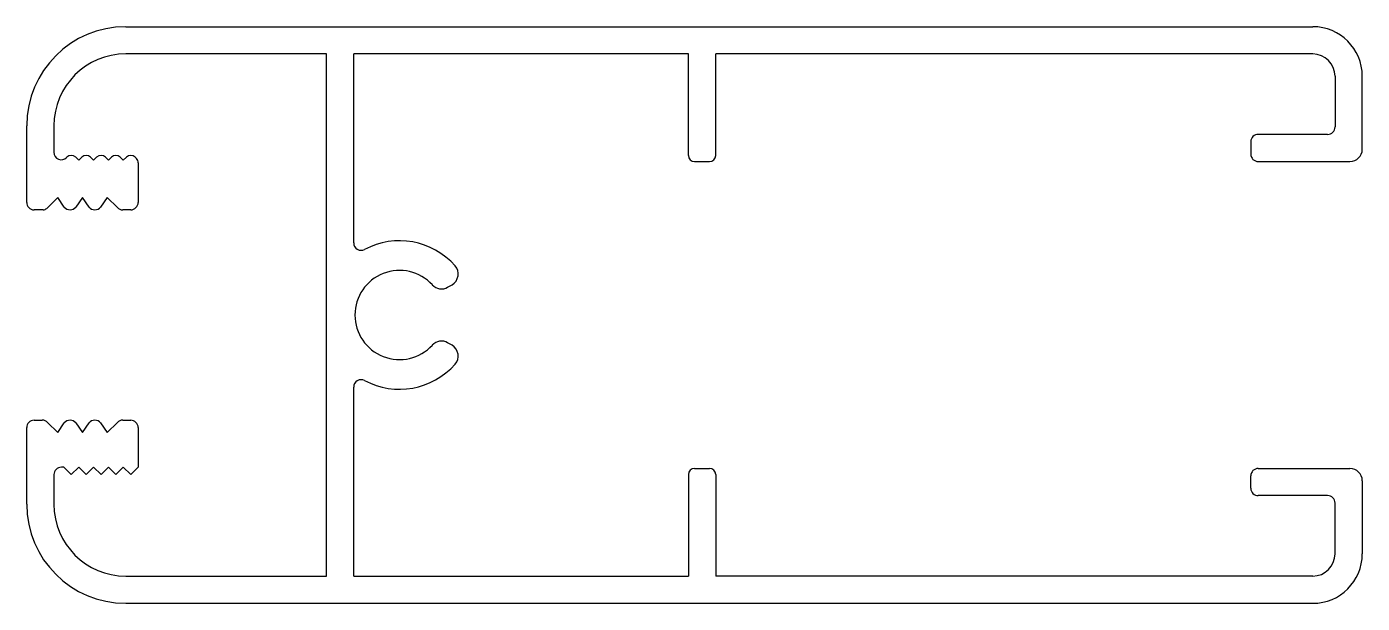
# Model space of a CAD drawing. Extents: x 49.5 to 103.4, y 15.9 to 39.2.
import ezdxf

# ---------------------------------------------------------------- set-up
doc = ezdxf.new("R2010")
doc.units = 0
doc.layers.get('0').update_dxf_attribs({"linetype": 'CONTINUOUS'})

msp = doc.modelspace()

# ---------------------------------------------------------------- linework, layer by layer
for p, q in [((53.528, 39.181), (101.448, 39.181)), ((61.628, 38.081), (53.528, 38.081)), ((61.628, 16.981), (61.628, 38.081)), ((62.728, 30.445), (62.728, 38.081)), ((76.244, 38.081), (62.728, 38.081)), ((76.244, 33.981), (76.244, 38.081)), ((77.344, 33.981), (77.344, 38.081)), ((101.448, 38.081), (77.344, 38.081)), ((102.348, 37.181), (102.348, 35.131)), ((103.448, 34.231), (103.448, 37.181)), ((49.528, 32.081), (49.528, 35.181)), ((50.628, 35.181), (50.628, 34.105)), ((98.948, 34.531), (98.948, 34.031)), ((102.048, 34.831), (99.248, 34.831)), ((51.14, 33.893), (51.151, 33.904)), ((51.505, 33.904), (51.628, 33.781)), ((51.628, 33.781), (51.751, 33.904)), ((52.105, 33.904), (52.228, 33.781)), ((52.228, 33.781), (52.351, 33.904)), ((52.705, 33.904), (52.828, 33.781)), ((52.828, 33.781), (52.951, 33.904)), ((53.305, 33.904), (53.428, 33.781)), ((53.428, 33.781), (53.551, 33.904)), ((53.905, 33.904), (53.955, 33.854)), ((54.028, 33.678), (54.028, 32.081)), ((76.494, 33.731), (77.094, 33.731)), ((99.248, 33.731), (102.948, 33.731)), ((50.778, 32.281), (50.337, 31.84)), ((51.045, 31.892), (50.778, 32.281)), ((51.778, 32.281), (51.511, 31.892)), ((52.045, 31.892), (51.778, 32.281)), ((52.778, 32.281), (52.511, 31.892)), ((53.19, 31.869), (52.778, 32.281)), ((50.195, 31.781), (49.828, 31.781)), ((53.728, 31.781), (53.402, 31.781)), ((66.522, 28.654), (66.699, 28.756)), ((66.699, 26.306), (66.522, 26.409)), ((62.728, 16.981), (62.728, 24.618)), ((49.828, 23.281), (50.154, 23.281)), ((50.366, 23.193), (50.778, 22.781)), ((52.778, 22.781), (53.19, 23.193)), ((53.402, 23.281), (53.728, 23.281)), ((49.528, 19.881), (49.528, 22.981)), ((50.778, 22.781), (51.045, 23.17)), ((51.511, 23.17), (51.778, 22.781)), ((51.778, 22.781), (52.045, 23.17)), ((52.511, 23.17), (52.778, 22.781)), ((54.028, 22.981), (54.028, 21.381)), ((50.628, 21.081), (50.628, 19.881)), ((51.028, 21.381), (50.928, 21.381)), ((51.328, 21.081), (51.028, 21.381)), ((51.628, 21.381), (51.328, 21.081)), ((51.928, 21.081), (51.628, 21.381)), ((52.228, 21.381), (51.928, 21.081)), ((52.528, 21.081), (52.228, 21.381)), ((52.828, 21.381), (52.528, 21.081)), ((53.128, 21.081), (52.828, 21.381)), ((53.428, 21.381), (53.128, 21.081)), ((53.728, 21.081), (53.428, 21.381)), ((54.028, 21.381), (53.728, 21.081)), ((76.244, 21.081), (76.244, 16.981)), ((76.494, 21.331), (77.094, 21.331)), ((77.344, 21.081), (77.344, 16.981)), ((98.948, 20.531), (98.948, 21.031)), ((99.248, 21.331), (102.948, 21.331)), ((103.448, 20.831), (103.448, 17.881)), ((102.048, 20.231), (99.248, 20.231)), ((102.348, 17.881), (102.348, 19.931)), ((53.528, 16.981), (61.628, 16.981)), ((62.728, 16.981), (76.244, 16.981)), ((101.448, 16.981), (77.344, 16.981)), ((53.528, 15.881), (101.448, 15.881))]:
    msp.add_line(p, q)
for centre, radius, start, end in [((53.528, 35.181), 4, 90, 180), ((101.448, 37.181), 2, 360, 90), ((53.528, 35.181), 2.9, 90, 180), ((101.448, 37.181), 0.9, 360, 90), ((102.048, 35.131), 0.3, 270, 360), ((99.248, 34.531), 0.3, 90, 180), ((50.928, 34.105), 0.3, 180, 315), ((51.328, 33.728), 0.25, 45, 135), ((51.928, 33.728), 0.25, 45, 135), ((52.528, 33.728), 0.25, 45, 135), ((53.128, 33.728), 0.25, 45, 135), ((53.728, 33.728), 0.25, 45, 135), ((76.494, 33.981), 0.25, 180, 270), ((77.094, 33.981), 0.25, 270, 0), ((99.248, 34.031), 0.3, 180, 270), ((102.948, 34.231), 0.5, 270, 0), ((53.778, 33.678), 0.25, 0, 45), ((49.828, 32.081), 0.3, 180, 270), ((50.195, 31.981), 0.2, 270, 315), ((51.278, 32.081), 0.3, 219.0874, 320.9126), ((52.278, 32.081), 0.3, 219.0879, 320.9121), ((53.402, 32.081), 0.3, 225, 270), ((53.728, 32.081), 0.3, 270, 360), ((63.028, 30.445), 0.3, 180, 298.0146), ((64.578, 27.531), 3, 41.537, 118.0146), ((64.578, 27.531), 1.8, 42.5559, 317.4441), ((66.449, 29.189), 0.5, 300, 41.537), ((66.272, 29.087), 0.5, 222.5559, 300), ((66.272, 25.976), 0.5, 60, 137.4441), ((66.449, 25.873), 0.5, 318.463, 60), ((64.578, 27.531), 3, 241.9854, 318.463), ((63.028, 24.618), 0.3, 61.9854, 180), ((49.828, 22.981), 0.3, 90, 180), ((50.154, 22.981), 0.3, 45, 90), ((51.278, 22.981), 0.3, 39.0874, 140.9126), ((52.278, 22.981), 0.3, 39.0879, 140.9121), ((53.402, 22.981), 0.3, 90, 135), ((53.728, 22.981), 0.3, 360, 90), ((50.928, 21.081), 0.3, 90, 180), ((76.494, 21.081), 0.25, 90, 180), ((77.094, 21.081), 0.25, 0, 90), ((99.248, 21.031), 0.3, 90, 180), ((102.948, 20.831), 0.5, 0, 90), ((99.248, 20.531), 0.3, 180, 270), ((102.048, 19.931), 0.3, 0, 90), ((53.528, 19.881), 4, 180, 270), ((53.528, 19.881), 2.9, 180, 270), ((101.448, 17.881), 0.9, 270, 0), ((101.448, 17.881), 2, 270, 0)]:
    msp.add_arc(centre, radius, start, end)

doc.saveas('drawing.dxf')
